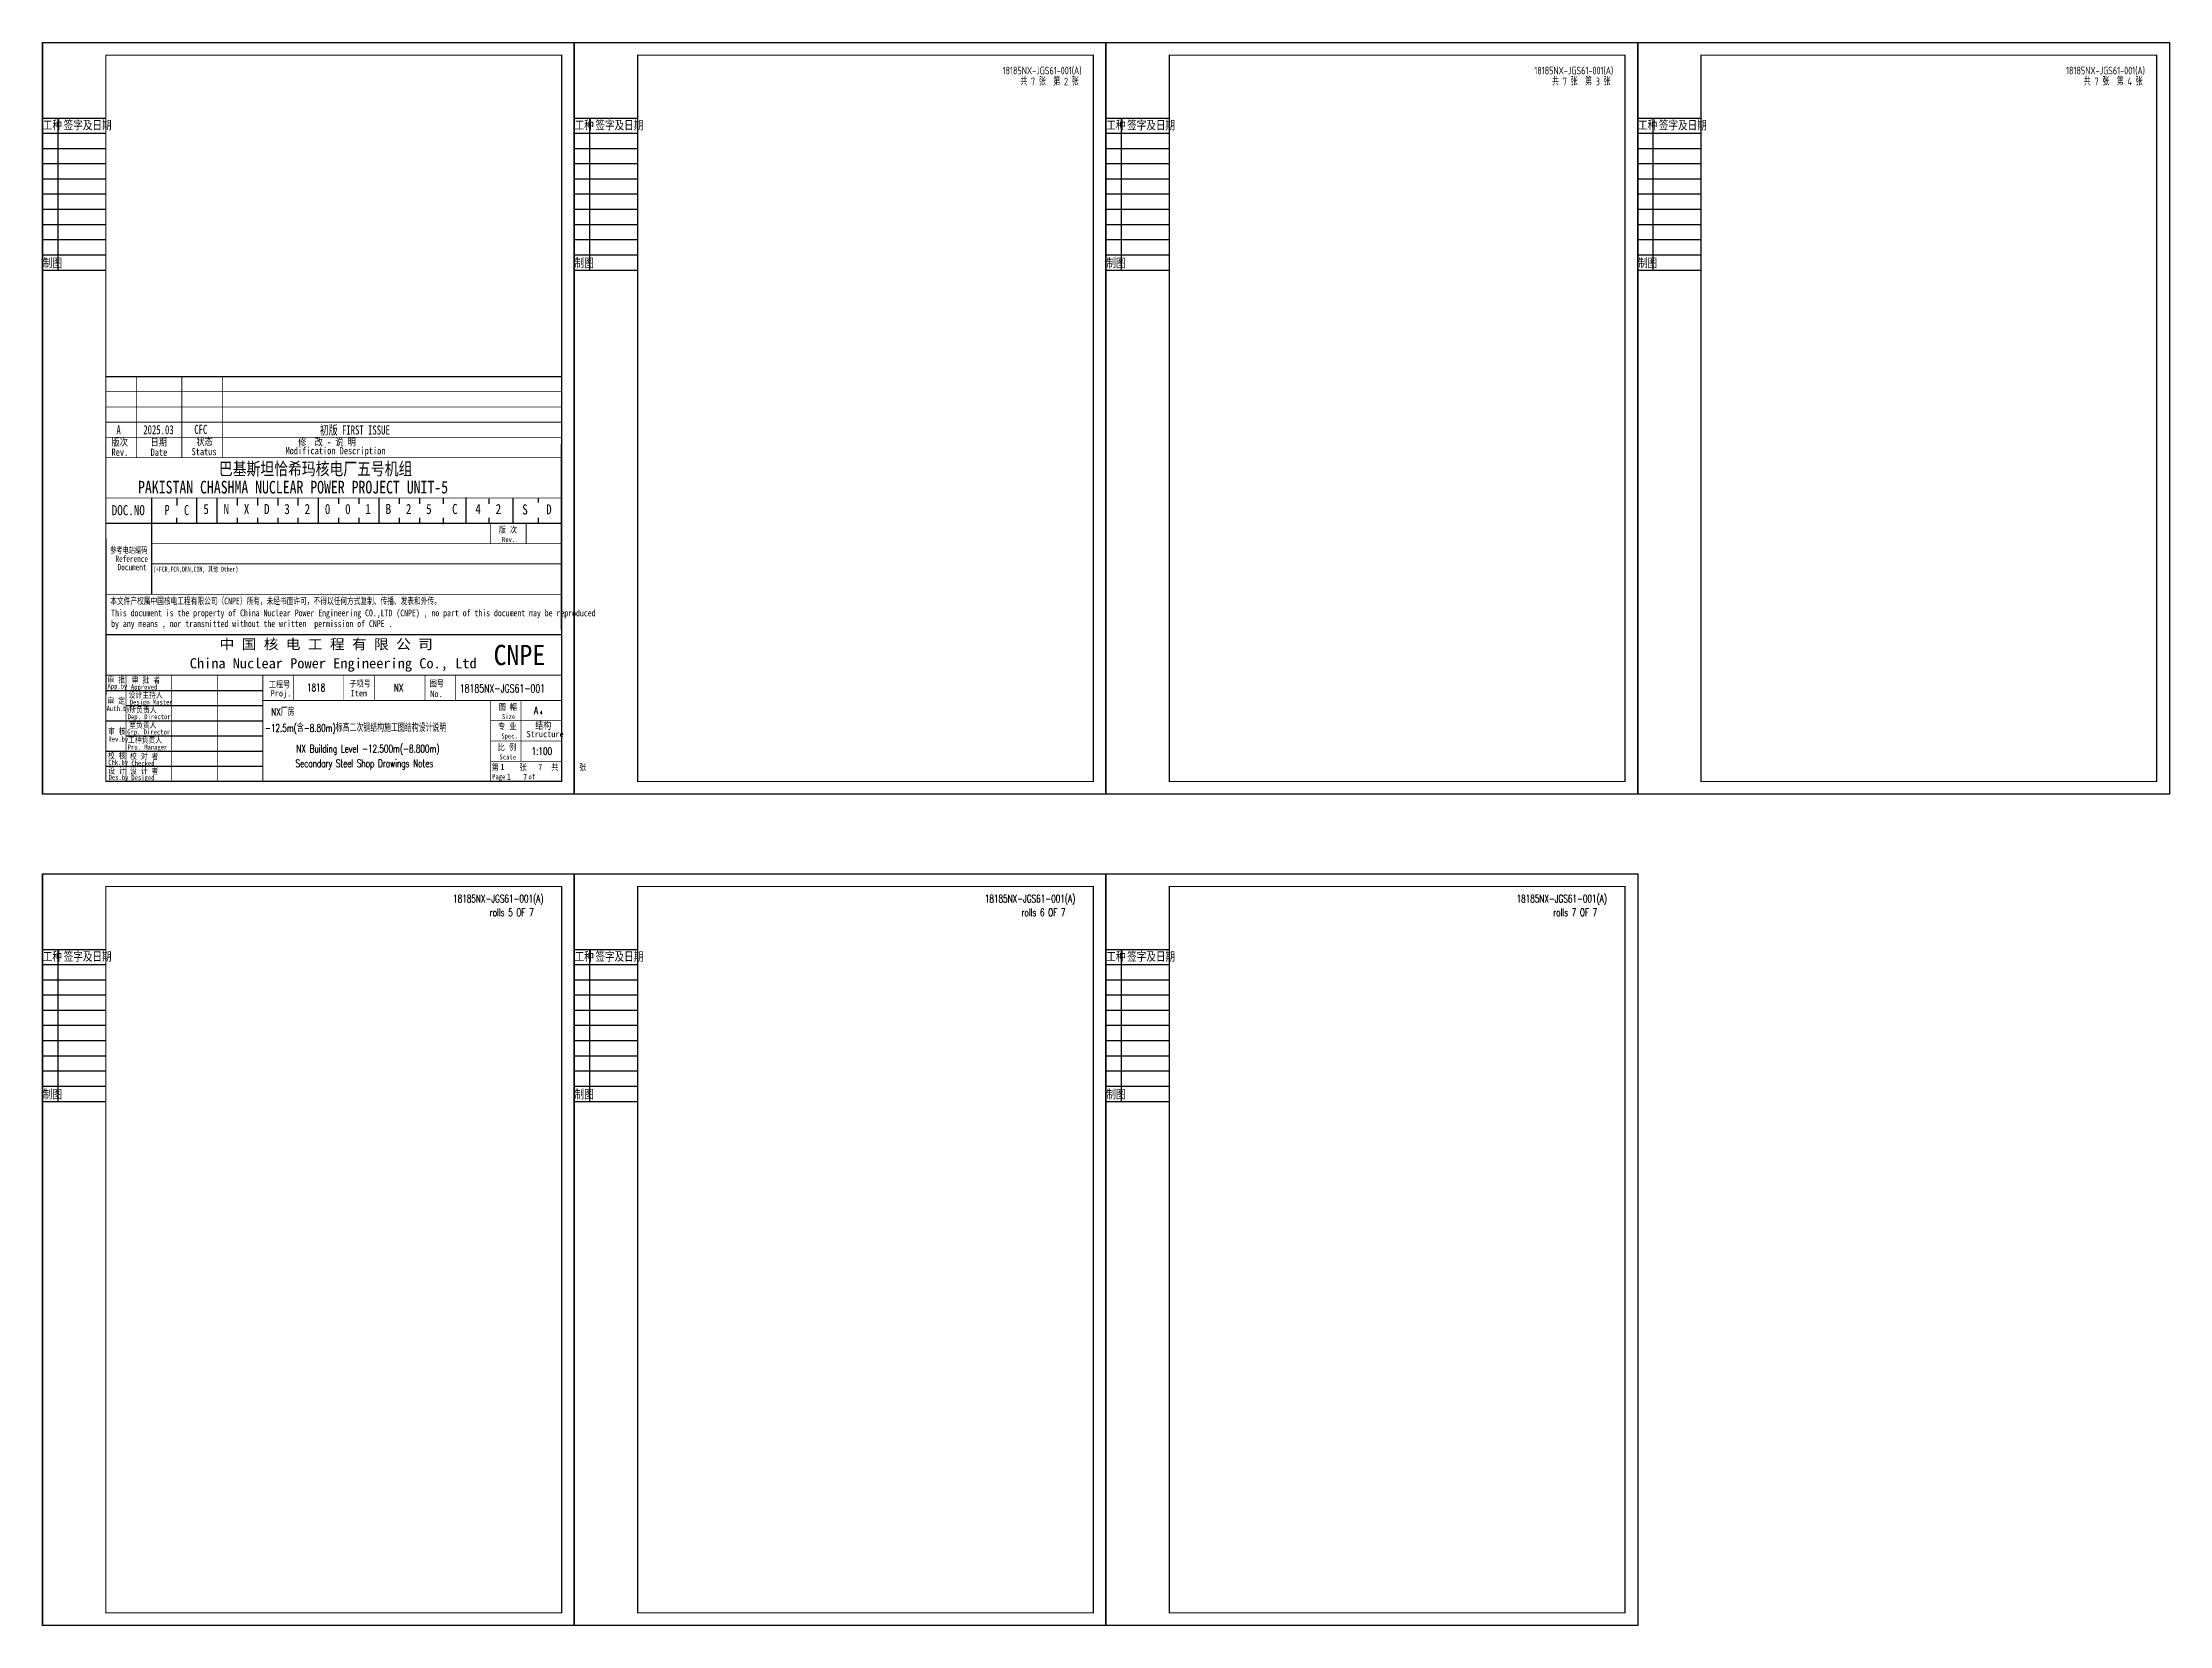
# Model space of a CAD drawing. Extents: x 8986 to 134227, y 7133 to 940687.
# Drawn here: x 9241 to 93241, y 878138 to 940687 of the extents above; entities that cross this region are included whole.
import ezdxf
from ezdxf.enums import TextEntityAlignment as Align

# ---------------------------------------------------------------- set-up
doc = ezdxf.new("R2010")
doc.units = 0
doc.linetypes.add('CONTINOUS', pattern=[0])
doc.layers.get('0').update_dxf_attribs({"linetype": 'CONTINUOUS'})
for name, color, linetype in [('1', 1, 'CONTINUOUS'), ('C77(文本)', 3, 'CONTINUOUS'), ('PUB_TEXT', 7, 'CONTINUOUS'), ('TK', 7, 'CONTINUOUS'), ('ttkk', 7, 'CONTINUOUS'), ('图框', 4, 'CONTINOUS'), ('标注', 3, 'CONTINUOUS')]:
    doc.layers.add(name, color=color, linetype=linetype)
doc.styles.add('CHINESE-3', font='romand.shx', dxfattribs={"width": 0.8, "bigfont": 'ochinese.shx'})
doc.styles.add('RH', font='romans.shx', dxfattribs={"width": 0.7, "bigfont": 'hz.shx'})
doc.styles.add('ROMAND', font='romand.shx', dxfattribs={"width": 0.7, "bigfont": 'ochinese.shx'})
doc.styles.add('romans', font='romans.shx', dxfattribs={"width": 0.7, "bigfont": 'hz.shx'})
doc.styles.add('S1', font='tssdeng.shx', dxfattribs={"width": 0.7, "bigfont": 'tssdchn.shx'})
doc.styles.add('TSSD_DIMENSION', font='tssdeng.shx', dxfattribs={"width": 0.7, "bigfont": 'Hztxt.shx'})
doc.styles.add('宋体', font='', dxfattribs={"width": 0.7})
doc.styles.add('汉字', font='STFANGSO.TTF', dxfattribs={"width": 0.8, "height": 4})
doc.styles.get('宋体').set_extended_font_data('SimSun')

# ---------------------------------------------------------------- blocks, each defined once
blk = doc.blocks.new('A$C60FE1D64')
at = {"layer": 'TK', "ltscale": 10}
for p, q in [((1250, 3000), (0, 3000)), ((300, 3000), (300, 0)), ((1250, 2700), (0, 2700)), ((1250, 2400), (0, 2400)), ((1250, 2100), (0, 2100)), ((1250, 1800), (0, 1800)), ((1250, 1500), (0, 1500)), ((1250, 1200), (0, 1200)), ((1250, 900), (0, 900)), ((1250, 600), (0, 600)), ((1250, 300), (0, 300)), ((0, 0), (1250, 0))]:
    blk.add_line(p, q, dxfattribs=at)
at = {"layer": 'TK', "ltscale": 10, "style": 'TSSD_DIMENSION', "width": 0.7}
for s, p in [('工种', (7, 2762)), ('签字及日期', (418, 2762)), ('制图', (7, 40))]:
    blk.add_text(s, height=200, dxfattribs=at).set_placement(p)
blk = doc.blocks.new('A$C1937165A')
at = {"ltscale": 5}
blk.add_line((0, 14850), (0, 0), dxfattribs=at)
at = {"ltscale": 10}
blk.add_line((0, 14850), (10500, 14850), dxfattribs=at)
at = {"layer": 'TK'}
blk.add_lwpolyline([(0, 14850), (10500, 14850), (10500, 0), (0, 0)], close=True, dxfattribs=at)
at = {"layer": 'TK', "const_width": 25}
blk.add_lwpolyline([(10250, 250), (10250, 14600), (1250, 14600), (1250, 250), (10250, 250)], dxfattribs=at)
at = {"layer": 'C77(文本)'}
blk.add_blockref('A$C60FE1D64', (0, 10351), dxfattribs=at)

msp = doc.modelspace()

# ---------------------------------------------------------------- linework, layer by layer
at = {"color": 4, "linetype": 'Continuous'}
msp.add_line((13541, 922687), (13541, 918887), dxfattribs=at)
at = {"color": 4}
msp.add_line((14541, 922687), (14541, 922387), dxfattribs=at)
at = {"layer": '1', "color": 4}
for p, q in [((29709, 924822), (29709, 924822)), ((29709, 924822), (29709, 924822)), ((29709, 924822), (29709, 924822)), ((29709, 924822), (29709, 924822)), ((29709, 924822), (29709, 924822)), ((29709, 924822), (29709, 924822)), ((29709, 924822), (29709, 924822)), ((29709, 924822), (29709, 924822)), ((29741, 917492), (29741, 924822)), ((29741, 917492), (29741, 924822)), ((29712, 923311), (29712, 923311)), ((29712, 923311), (29712, 923311)), ((29712, 923311), (29712, 923311)), ((29712, 923311), (29712, 923311)), ((14541, 922587), (14541, 922587)), ((15341, 921687), (15341, 922687)), ((16141, 921687), (16141, 922687)), ((16941, 922387), (16941, 922687)), ((17741, 922387), (17741, 922687)), ((18541, 922387), (18541, 922687)), ((19341, 922387), (19341, 922687)), ((20141, 921687), (20141, 922687)), ((20941, 922458), (20941, 922687)), ((21741, 922458), (21741, 922687)), ((22541, 921687), (22541, 922687)), ((23341, 922458), (23341, 922687)), ((24141, 922458), (24141, 922687)), ((25078, 922458), (25078, 922687)), ((25978, 921708), (25978, 922708)), ((26878, 922458), (26878, 922658)), ((27828, 921687), (27828, 922687)), ((28828, 922508), (28828, 922697)), ((29741, 921687), (11741, 921687)), ((14541, 921687), (14541, 921908)), ((16941, 921687), (16941, 921908)), ((17741, 921687), (17741, 921908)), ((18541, 921687), (18541, 921908)), ((19341, 921687), (19341, 921908)), ((20941, 921687), (20941, 921908)), ((21741, 921687), (21741, 921908)), ((23341, 921687), (23341, 921908)), ((24141, 921687), (24141, 921908)), ((25078, 921658), (25078, 921908)), ((26878, 921708), (26878, 921908)), ((28828, 921708), (28828, 921908)), ((11741, 915087), (17941, 915087)), ((12541, 914487), (17941, 914487)), ((11741, 913887), (17941, 913887)), ((12541, 913287), (17941, 913287)), ((11741, 912687), (17941, 912687)), ((11741, 912087), (17941, 912087)), ((29741, 911487), (11741, 911487)), ((29741, 911487), (11741, 911487)), ((29741, 911487), (11741, 911487)), ((29741, 911487), (11741, 911487)), ((29741, 911487), (11741, 911487)), ((29741, 911487), (11741, 911487))]:
    msp.add_line(p, q, dxfattribs=at)
at = {"layer": '1', "color": 4, "ltscale": 0.8}
msp.add_line((11741, 921075), (11741, 914926), dxfattribs=at)
at = {"layer": '1', "color": 4, "const_width": 50}
for points in [[(11741, 911487), (29741, 911487), (29741, 927487), (11741, 927487)], [(11741, 917287), (29741, 917287), (29741, 911487), (11741, 911487)]]:
    msp.add_lwpolyline(points, close=True, dxfattribs=at)
at = {"layer": '1', "color": 4}
for points, const_width in [([(12941, 927487), (12941, 924287)], 30), ([(14741, 927487), (14741, 924287)], 30), ([(16341, 927487), (16341, 924287)], 30), ([(11741, 926887), (29741, 926887)], 30), ([(11741, 926287), (29741, 926287)], 30), ([(11741, 925687), (29741, 925687)], 30), ([(11741, 925087), (29741, 925087)], 30), ([(11741, 924287), (29741, 924287)], 30), ([(11741, 922687), (29741, 922687)], 30), ([(13541, 922687), (13541, 918887)], 30), ([(11741, 921687), (29741, 921687)], 30), ([(26941, 921687), (26941, 920887)], 30), ([(28341, 921687), (28341, 920887)], 30), ([(13541, 920887), (29741, 920887)], 30), ([(13541, 920087), (29741, 920087)], 30), ([(11741, 918887), (29741, 918887)], 30), ([(11741, 915687), (29741, 915687)], 30), ([(12541, 915687), (12541, 911487)], 30), ([(12541, 915687), (12541, 911487)], 30), ([(14341, 915687), (14341, 911487)], 30), ([(16141, 915687), (16141, 911487)], 30), ([(17941, 915687), (17941, 911487)], 30), ([(19141, 915687), (19141, 914687)], 25), ([(21141, 915687), (21141, 914687)], 25), ([(22341, 915687), (22341, 914687)], 25), ([(24341, 915687), (24341, 914687)], 25), ([(25541, 915687), (25541, 914687)], 25), ([(17941, 914687), (29741, 914687)], 30), ([(26941, 914687), (26941, 911487)], 30), ([(28141, 914687), (28141, 912287)], 25), ([(29741, 913887), (26941, 913887)], 25), ([(29741, 913087), (26941, 913087)], 25), ([(29741, 912287), (26941, 912287)], 25)]:
    msp.add_lwpolyline(points, dxfattribs=dict(at, const_width=const_width))
at = {"layer": 'ttkk'}
for points in [[(9241, 940687), (30241, 940687), (30241, 910987), (9241, 910987)], [(30241, 940687), (51241, 940687), (51241, 910987), (30241, 910987)], [(51241, 940687), (72241, 940687), (72241, 910987), (51241, 910987)], [(72241, 940687), (93241, 940687), (93241, 910987), (72241, 910987)], [(9241, 907838), (30241, 907838), (30241, 878138), (9241, 878138)], [(30241, 907838), (51241, 907838), (51241, 878138), (30241, 878138)], [(51241, 907838), (72241, 907838), (72241, 878138), (51241, 878138)]]:
    msp.add_lwpolyline(points, close=True, dxfattribs=at)
at = {"layer": '图框', "color": 4}
msp.add_line((29741, 911487), (11741, 911487), dxfattribs=at)
msp.add_line((29741, 911487), (11741, 911487), dxfattribs=at)
msp.add_line((29741, 911487), (11741, 911487), dxfattribs=at)
msp.add_line((29741, 911487), (11741, 911487), dxfattribs=at)

# ---------------------------------------------------------------- block references
at = {"layer": 'C77(文本)', "xscale": 2, "yscale": 2, "zscale": 2}
for p in [(9241, 910987), (30241, 910987), (51241, 910987), (72241, 910987), (9241, 878138), (30241, 878138), (51241, 878138)]:
    msp.add_blockref('A$C1937165A', p, dxfattribs=at)

# ---------------------------------------------------------------- texts
at = {"width": 0.7}
for s, style, p in [('18185NX-JGS61-001(A)', 'TSSD_DIMENSION', (47158, 939430)), ('18185NX-JGS61-001(A)', 'TSSD_DIMENSION', (68158, 939430)), ('18185NX-JGS61-001(A)', 'TSSD_DIMENSION', (89158, 939430)), ('18185NX-JGS61-001(A)', 'romans', (25456, 906708)), ('rolls 5 OF 7', 'romans', (26903, 906165)), ('18185NX-JGS61-001(A)', 'romans', (46456, 906708)), ('rolls 6 OF 7', 'romans', (47903, 906165)), ('18185NX-JGS61-001(A)', 'romans', (67456, 906708)), ('rolls 7 OF 7', 'romans', (68903, 906165))]:
    msp.add_text(s, height=300, dxfattribs=dict(at, style=style)).set_placement(p)
at = {"color": 4, "linetype": 'Continuous', "style": '宋体', "width": 0.8}
for s, p in [('巴基斯坦恰希玛核电厂五号机组', (16208, 923593)), ('PAKISTAN CHASHMA NUCLEAR POWER PROJECT UNIT-5', (13013, 922868))]:
    msp.add_text(s, height=500, dxfattribs=at).set_placement(p)
for s, p in [('5', (15591, 921934)), ('N', (16391, 921934)), ('X', (17191, 921934)), ('D', (17991, 921934)), ('3', (18791, 921934)), ('2', (19591, 921934)), ('0', (20391, 921934)), ('B', (22791, 921934)), ('2', (23591, 921934)), ('5', (24391, 921934)), ('C', (25416, 921934)), ('4', (26335, 921934)), ('2', (27135, 921934)), ('S', (28187, 921917)), ('D', (29131, 921917))]:
    msp.add_text(s, height=400, dxfattribs=at).set_placement(p, align=Align.BOTTOM_LEFT)
at = {"color": 2, "linetype": 'Continuous', "style": '宋体', "width": 0.8}
for s, p in [('0', (21191, 921934)), ('1', (21991, 921934))]:
    msp.add_text(s, height=400, dxfattribs=at).set_placement(p, align=Align.BOTTOM_LEFT)
at = {"color": 4, "linetype": 'Continuous', "char_height": 400, "attachment_point": 5, "style": '宋体'}
for s, width, insert in [('P', 577.48, (14162, 922215)), ('C', 676.01, (14928, 922208))]:
    msp.add_mtext_dynamic_manual_height_columns(s, width=width, gutter_width=100, heights=[0], dxfattribs=dict(at, insert=insert))
at = {"layer": '1', "color": 4}
for s, height, style, width, p in [('版次', 288, '汉字', 0.8, (11967, 924752)), ('A', 360, '宋体', 0.7, (12160, 925199)), ('2025.03', 360, '宋体', 0.7, (13220, 925208)), ('日期 ', 288, '汉字', 0.8, (13511, 924752)), ('CFC', 360, '宋体', 0.7, (15234, 925221)), ('状态', 288, '汉字', 0.8, (15320, 924774)), ('修  改 - 说 明', 288, '汉字', 0.8, (19337, 924758)), ('初版 FIRST ISSUE', 360, '宋体', 0.7, (20192, 925195)), ('Rev.', 288, '汉字', 0.8, (11967, 924356)), ('Date', 288, '汉字', 0.8, (13511, 924350)), ('Status', 288, '汉字', 0.8, (15128, 924378)), ('Modification Description', 288, '汉字', 0.8, (18836, 924415)), ('DOC.NO', 400, '宋体', 0.8, (11976, 922008)), ('版 次', 250, '汉字', 0.8, (27261, 921313)), ('Rev.', 200, '汉字', 0.8, (27386, 920953)), ('审 批', 240, '汉字', 0.8, (11806, 915388)), ('审 批 者', 240, '汉字', 0.8, (12763, 915380)), ('App.by', 200, '汉字', 0.8, (11808, 915154)), ('审 定', 240, '汉字', 0.8, (11802, 914558)), ('设计主持人', 240, '汉字', 0.8, (12640, 914790)), ('Approved', 200, '汉字', 0.8, (12731, 915120)), ('Proj.', 250, '汉字', 0.8, (18251, 914847)), ('Item', 250, '汉字', 0.8, (21408, 914851)), ('No.', 250, '汉字', 0.8, (24556, 914823)), ('Auth.by', 200, '汉字', 0.8, (11774, 914270)), ('Dep. Director', 200, '汉字', 0.8, (12603, 913947)), ('所负责人', 240, '汉字', 0.8, (12672, 914204)), ('Design Master', 200, '汉字', 0.8, (12684, 914523)), ('图 幅', 250, '汉字', 0.8, (27261, 914313)), ('Size', 200, '汉字', 0.8, (27386, 913953)), ('审 核', 240, '汉字', 0.8, (11825, 913352)), ('Rev.by', 200, '汉字', 0.8, (11842, 913064)), ('Grp. Director', 200, '汉字', 0.8, (12584, 913344)), ('工种负责人', 240, '汉字', 0.8, (12618, 913011)), ('室负责人', 240, '汉字', 0.8, (12662, 913601)), ('专 业', 250, '汉字', 0.8, (27233, 913545)), ('Spec.', 200, '汉字', 0.8, (27359, 913185)), ('Structure', 250, '汉字', 0.8, (28356, 913237)), ('校 核', 240, '汉字', 0.8, (11826, 912389)), ('Chk.by', 200, '汉字', 0.8, (11835, 912145)), ('Pro. Manager', 200, '汉字', 0.8, (12604, 912745)), ('校 对 者', 240, '汉字', 0.8, (12694, 912366)), ('Checked', 200, '汉字', 0.8, (12751, 912108)), ('比 例', 250, '汉字', 0.8, (27220, 912716)), ('Scale', 200, '汉字', 0.8, (27288, 912356)), ('设 计', 240, '汉字', 0.8, (11834, 911796)), ('Des.by', 200, '汉字', 0.8, (11850, 911551)), ('设 计 者', 240, '汉字', 0.8, (12694, 911781)), ('Desiged', 200, '汉字', 0.8, (12747, 911539)), ('第     张      共     张', 250, '汉字', 0.8, (26980, 911931)), ('Page       of  ', 200, '汉字', 0.8, (26996, 911576)), ('1', 250, '汉字', 0.8, (27320, 911942)), ('1', 250, '汉字', 0.8, (27581, 911552)), ('7', 250, '汉字', 0.8, (28218, 911542)), ('7', 250, '汉字', 0.8, (28815, 911927))]:
    msp.add_text(s, height=height, dxfattribs=dict(at, style=style, width=width)).set_placement(p)
at = {"layer": '1', "color": 4, "ltscale": 0.8}
for s, height, style, width, p in [('参考电站编码', 250, '宋体', 0.7, (11911, 920507)), ('Reference', 250, '宋体', 0.7, (12122, 920162)), ('Document', 250, '宋体', 0.7, (12206, 919832)), ('(+FCR,FCN,DEN,CIN, 其他 Other)', 200, '宋体', 0.7, (13608, 919776)), ('本文件产权属中国核电工程有限公司（CNPE）所有，未经书面许可，不得以任何方式复制、传播、发表和外传。', 270, '宋体', 0.7, (11918, 918487)), ('This document is the property of China Nuclear Power Engineering CO.,LTD (CNPE) , no part of this document may be reproduced ', 270, '宋体', 0.7, (11950, 918012)), ('by any means , nor transmitted without the written  permission of CNPE .', 270, '宋体', 0.7, (11950, 917588)), ('工程号', 250, '汉字', 0.8, (18183, 915199)), ('子项号', 250, '汉字', 0.8, (21363, 915231)), ('图号', 250, '汉字', 0.8, (24534, 915238))]:
    msp.add_text(s, height=height, dxfattribs=dict(at, style=style, width=width)).set_placement(p)
at = {"layer": '1', "color": 4, "style": '宋体'}
for s, width, p, p2 in [('中 国 核 电 工 程 有 限 公 司', 1.015354, (16233, 916713), (24656, 916713)), ('China Nuclear Power Engineering Co., Ltd', 0.990448, (15054, 915958), (26386, 915958))]:
    msp.add_text(s, height=400, dxfattribs=dict(at, width=width)).set_placement(p, p2, align=Align.FIT)
at = {"layer": 'C77(文本)', "color": 7, "linetype": 'Continuous', "ltscale": 5, "style": 'S1', "width": 0.7}
for s, p in [('共 7 张  第 2 张', (47858, 938994)), ('共 7 张  第 3 张', (68858, 938994)), ('共 7 张  第 4 张', (89858, 938994))]:
    msp.add_text(s, height=300, dxfattribs=at).set_placement(p)
at = {"layer": 'PUB_TEXT', "color": 4, "style": '宋体', "width": 0.891618}
msp.add_text('CNPE', height=800, dxfattribs=at).set_placement((27055, 916085), (29096, 916085), align=Align.FIT)
at = {"layer": 'TK', "color": 4}
for s, style, width, p in [('1818', 'ROMAND', 0.7, (19685, 915049)), ('NX', 'ROMAND', 0.7, (23115, 915049)), ('结构', 'CHINESE-3', 0.8, (28705, 913530))]:
    msp.add_text(s, height=300, dxfattribs=dict(at, style=style, width=width)).set_placement(p)
at = {"layer": 'TK', "color": 2, "width": 0.7}
for s, height, style, p in [('NX厂房', 300, 'RH', (18273, 914089)), ('4', 133, 'ROMAND', (28888, 914141)), ('Secondary Steel Shop Drawings Notes', 300, 'RH', (19233, 912055)), ('NX Building Level -12.500m(-8.800m)', 300, 'RH', (19268, 912634))]:
    msp.add_text(s, height=height, dxfattribs=dict(at, style=style)).set_placement(p)
at = {"layer": 'TK', "style": 'ROMAND', "width": 0.7}
for s, p in [('A ', (28655, 914144)), ('1:100', (28556, 912534))]:
    msp.add_text(s, height=300, dxfattribs=at).set_placement(p)
at = {"layer": 'TK', "color": 3, "style": 'RH', "width": 0.7}
msp.add_text('-12.5m(含-8.80m)标高二次钢结构施工图结构设计说明', height=300, dxfattribs=at).set_placement((18026, 913453))
at = {"layer": '标注', "color": 4, "ltscale": 0.001, "style": 'ROMAND', "width": 0.7}
msp.add_text('18185NX-JGS61-001', height=320, dxfattribs=at).set_placement((25720, 915006))

doc.saveas('drawing.dxf')
